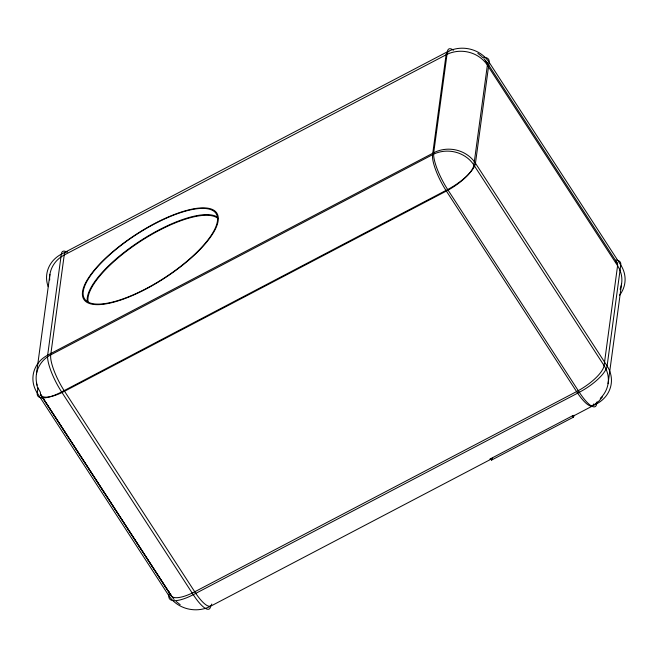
<?xml version="1.0" encoding="UTF-8"?>
<svg xmlns="http://www.w3.org/2000/svg" width="658" height="658" viewBox="0 0 658 658"><rect width="100%" height="100%" fill="white"/><g stroke="black" fill="none" stroke-linecap="round" stroke-linejoin="round"><path stroke-width="0.99" d="M49.918 274.345L36.42 374.213M608.082 383.655L621.58 283.787M37.876 388.31L37.243 392.982L168.884 595.737A30.482 27.694 7.7 0 0 210.642 606.199L491.888 458.749M169.386 591.994L168.884 595.737A30.482 10.034 -33 0 0 193.263 594.684L579.32 392.283A30.482 10.034 -33 0 0 607.104 365.98L620.757 265.018L489.116 62.263A30.482 10.034 -33 0 0 482.174 57.369M596.946 401.931L596.691 403.798L573.694 415.856M602.399 396.988L599.01 400.993L594.816 404.168M490.835 458.626L572.485 415.815A30.145 7.756 62.3 0 0 572.657 415.519M490.597 458.593L491.559 460.09L573.373 417.197A27.48 7.065 62.3 0 0 574.047 415.239M477.815 53.298L481.895 56.58M176.105 601.42L180.185 604.702M483.877 58.578L486.846 62.255L617.048 262.797M174.123 599.422L171.154 595.745L40.952 395.203M572.402 415.7L573.373 417.197M36.387 383.129L37.753 388.327M87.415 302.154A78.384 25.81 -33 0 1 139.989 241.05A78.384 25.81 -33 0 1 217.65 217.28M88.197 302.145A77.669 25.572 -33 0 1 141.19 240.869A77.669 25.572 -33 0 1 217.938 218.448M210.642 606.199A30.482 7.838 62.3 0 1 193.263 594.684L61.622 391.929A30.482 7.838 62.3 0 1 47.656 355.172L61.309 254.202L447.358 51.801A30.482 7.838 62.3 0 1 453.518 50.197M492.233 458.132A27.48 7.065 62.3 0 1 491.559 460.09M619.597 295.179A30.482 27.694 7.7 0 0 620.757 265.018A30.482 10.034 -33 0 0 615.756 260.099M48.207 286.699A30.482 27.694 7.7 0 1 61.309 254.202A30.482 7.838 62.3 0 1 66.071 251.734M485.267 60.947A30.145 9.928 -33 0 1 487.372 65.167L617.582 265.709A30.145 27.389 7.7 0 1 620.075 289.249M615.477 261.489A30.145 9.928 -33 0 1 617.582 265.709L604.077 365.585A30.145 27.389 7.7 0 1 600.277 398.337M38.032 387.718A30.145 27.389 7.7 0 0 40.418 392.291A30.145 9.928 -33 0 0 64.533 391.247L446.379 191.05A30.145 9.928 -33 0 0 473.875 165.035L487.372 65.167A30.145 27.389 7.7 0 0 446.075 54.82L64.221 255.016A30.145 27.389 7.7 0 0 49.687 279.946M37.152 385.193A30.145 27.389 7.7 0 1 50.715 354.884L64.221 255.016A30.145 7.756 62.3 0 1 67.675 252.08M448.995 51.776A30.145 7.756 62.3 0 0 446.075 54.82L432.569 154.688A30.145 7.756 62.3 0 0 446.379 191.05L576.589 391.592A30.145 7.756 62.3 0 0 593.565 404.004M170.578 593.903A30.145 9.928 -33 0 0 194.735 591.789L576.589 391.592A30.145 9.928 -33 0 0 604.077 365.585L473.875 165.035A30.145 27.389 7.7 0 0 432.569 154.688L50.715 354.884A30.145 7.756 62.3 0 0 64.533 391.247L194.735 591.789A30.145 7.756 62.3 0 0 211.761 604.044M490.037 458.906A30.145 7.756 62.3 0 1 489.922 459.103M447.358 51.801L433.712 152.771A30.482 7.838 62.3 0 0 447.679 189.529L579.32 392.283A30.482 7.838 62.3 0 0 596.691 403.798A30.482 27.694 7.7 0 0 607.104 365.98L475.463 163.233L489.116 62.263A30.482 27.694 7.7 0 0 447.358 51.801M433.712 152.771L47.656 355.172A30.482 27.694 7.7 0 0 37.243 392.982A30.482 10.034 -33 0 0 61.622 391.929L447.679 189.529A30.482 10.034 -33 0 0 475.463 163.233A30.482 27.694 7.7 0 0 433.712 152.771M170.751 594.881L40.541 394.331L170.751 594.881M121.903 299.637A79.24 26.09 -33 0 0 218.028 216.005A79.24 26.09 -33 0 0 111.12 253.133A79.24 26.09 -33 0 0 121.903 299.637M123.803 298.6A78.384 25.81 -33 0 0 217.115 215.766A78.384 25.81 -33 0 0 110.141 254.399A78.384 25.81 -33 0 0 123.803 298.6"/></g></svg>
